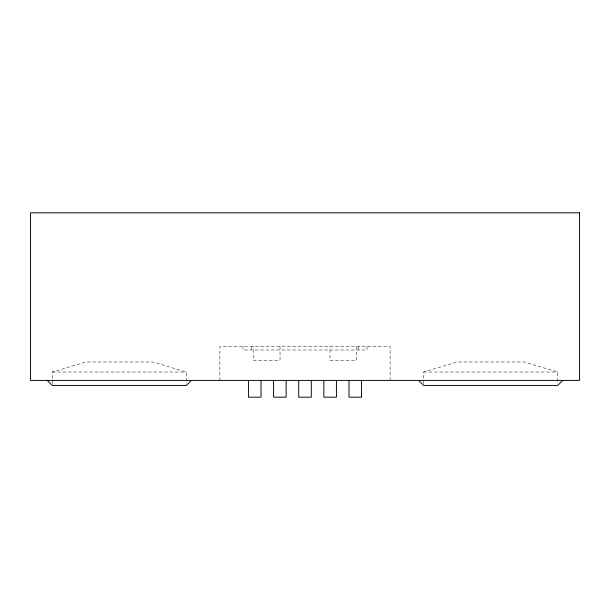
<?xml version="1.0" encoding="UTF-8"?>
<svg xmlns="http://www.w3.org/2000/svg" width="610" height="610" viewBox="0 0 610 610"><rect width="100%" height="100%" fill="white"/><g stroke="black" fill="none" stroke-linecap="round" stroke-linejoin="round"><path stroke-width="0.46" stroke-dasharray="3.05 2.29" d="M52.285 383.652L52.285 372.031L85.804 361.982L152.835 361.982L186.355 372.031L186.355 383.652M423.645 383.652L423.645 372.031L457.164 361.982L524.196 361.982L557.715 372.031L557.715 383.652M52.285 372.031L186.355 372.031M423.645 372.031L557.715 372.031M390.133 380.411L390.133 346.625L219.867 346.625L219.867 380.411M367.006 346.625L367.006 349.98L242.993 349.98L242.993 346.625M358.627 346.625L358.627 349.98M356.781 346.625L356.781 360.304L329.972 360.304L329.972 346.625M280.028 346.625L280.028 360.304L253.219 360.304L253.219 346.625M251.373 346.625L251.373 349.98"/><path stroke-width="0.91" d="M191.38 380.411L186.355 385.436L52.285 385.436L47.26 380.411M562.74 380.411L557.715 385.436L423.645 385.436L418.62 380.411M361.562 380.411L361.562 397.171L348.989 397.171L348.989 380.411M336.423 380.411L336.423 397.171L323.857 397.171L323.857 380.411M311.283 380.411L311.283 397.171L298.717 397.171L298.717 380.411M286.143 380.411L286.143 397.171L273.577 397.171L273.577 380.411M261.011 380.411L261.011 397.171L248.438 397.171L248.438 380.411M579.5 212.829L30.5 212.829L30.5 380.411L579.5 380.411L579.5 212.829"/></g></svg>
